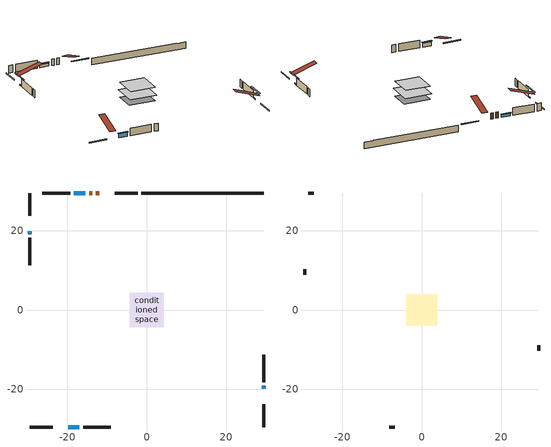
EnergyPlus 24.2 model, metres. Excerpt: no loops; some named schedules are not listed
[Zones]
conditioned space
 floor adiabatic (AdiabaticFloorConstruction): -4.33,-4.33 -4.33,4.33 4.33,4.33 4.33,-4.33 z0.54
 floor foundation (Slab1 construction): -4.32,-3.4 -4.32,3.4 4.32,3.4 4.32,-3.4 z-1.59
 wall outside (RimJoist1 construction): -2.32,29.5 -8.11,29.5 / -29.5,-29.5 -23.7,-29.5 / -29.5,29.5 -29.5,23.7 / 29.5,-29.5 29.5,-23.7 z0.54:0.84
 wall outside (AdiabaticWallConstruction 1): -12,29.5 -12.82,29.5 / -13.74,29.5 -14.55,29.5 z0.54:2.57
 wall outside (AdiabaticWallConstruction): -15.48,29.5 -18.35,29.5 z0.54:1.44; -19.81,-29.5 -16.99,-29.5 z0.54:1.86; 29.5,-19.81 29.5,-19.16 / -29.5,19.81 -29.5,19.16 z0.54:0.85
 wall outside (Wall1 construction): -19.28,29.5 -26.29,29.5 / -16.07,-29.5 -9.06,-29.5 / -29.5,18.23 -29.5,11.23 / 29.5,-18.23 29.5,-11.23 z0.54:2.98
 wall foundation (FoundationWall1 construction): -1.39,29.5,-1.59 -1.39,29.5,0.54 26.41,29.5,0.54 26.41,29.5,0.41 29.5,29.5,0.41 29.5,29.5,-1.59
 window (WindowConstruction): -15.48,29.5 -18.35,29.5 z0.54:1.44
 window (WindowConstruction 1): -19.81,-29.5 -16.99,-29.5 z0.54:1.86
 window (WindowConstruction 2): 29.5,-19.81 29.5,-19.16 z0.54:0.84
 window (WindowConstruction 3): -29.5,19.81 -29.5,19.16 z0.54:0.84
 door (Door): -12.01,29.5 -12.82,29.5 z0.54:2.57
 door (Door 1): -13.74,29.5 -14.55,29.5 z0.54:2.57
 ceiling adiabatic (AdiabaticFloorConstruction): 4.33,-4.33 4.33,4.33 -4.33,4.33 -4.33,-4.33 z0.54
attic - vented
 floor to conditioned space (Floor1 construction Reversed): -3.96,-3.96 -3.96,3.96 3.96,3.96 3.96,-3.96 z2.98
 wall outside (Wall2 construction): -27.22,29.5 -28.57,29.5 / -8.13,-29.5 -6.78,-29.5 / -29.5,10.3 -29.5,8.95 / 29.5,-10.3 29.5,-8.95 z0.54:2.98
 roof outside (Roof1 construction): -11.08,29.5,2.98 -11.08,21.78,5.55 -9.04,21.78,5.55 -9.04,29.5,2.98; -20.74,-29.5,2.98 -20.74,-21.78,5.55 -22.77,-21.78,5.55 -22.77,-29.5,2.98; -29.5,20.74,2.98 -21.78,20.74,5.55 -21.78,22.77,5.55 -29.5,22.77,2.98; 29.5,-20.74,2.98 21.78,-20.74,5.55 21.78,-22.77,5.55 29.5,-22.77,2.98
shading: -18.55,29.5 -15.28,29.5 -15.28,29.91 -18.55,29.91 z1.64; -16.79,-29.5 -20.01,-29.5 -20.01,-29.91 -16.79,-29.91 z2.06; 29.5,-16.52 29.5,-22.45 29.91,-22.45 29.91,-16.52 z3.48; -29.5,16.52 -29.5,22.45 -29.91,22.45 -29.91,16.52 z3.48
[Building]
Building 1: Terrain=Suburbs
[Site:Location]
Winnipeg Intl AP_MB: Latitude {deg}=49.91; Longitude {deg}=-97.24; Time Zone {hr}=-6; Elevation {m}=239; Keep Site Location Information=Yes
[Site:GroundTemperature:Shallow]
-2.46526, -5.11642, -5.32873, -4.07063, 0.979979, 6.00706, 10.3653, 13.1261, 13.3606, 11.1152, 6.8681, 1.99523
[Site:WaterMainsTemperature]
Calculation Method=Schedule; Temperature Schedule=mains temperature schedule
[Material] Roughness=Rough; Thermal Absorptance=0.9
Name | Thickness {m} | Conductivity {W/m-K} | Density {kg/m3} | Specific Heat {J/kg-K} | Solar Absorptance | Visible Absorptance
asphalt or fiberglass shingles | 0.00635 | 0.162714 | 1121.4 | 1465.45 | 0.84 | 0.84
ceiling loosefill ins | 0.338667 | 0.0480833 | 16.02 | 1046.75 | 0.7 | 0.7
ceiling stud and cavity | 0.1397 | 0.34494 | 65.682 | 1177.47 | 0.7 | 0.7
concrete 4.0 in. | 0.1016 | 1.803125 | 2242.8 | 837.4 | 0.7 | 0.7
concrete 8.0 in. | 0.2032 | 1.803125 | 2242.8 | 837.4 | 0.7 | 0.7
door material | 0.04445 | 0.188738 | 512.64 | 1214.23 | 0.7 | 0.7
door material 1 | 0.04445 | 0.053851 | 512.64 | 1214.23 | 0.7 | 0.7
exterior vertical ins | 0.00397835 | 0.029427 | 32.04 | 1214.23 | 0.7 | 0.7
floor covering | 0.0127 | 0.0433444 | 54.468 | 1339.84 | 0.6 | 0.6
floor rigid ins; wall rigid ins | 0.512978 | 0.029427 | 32.04 | 1214.23 | 0.7 | 0.7
floor stud and cavity | 0.1397 | 1.75129 | 37.0049 | 1207.88 | 0.7 | 0.7
furniture material conditioned space 1 | 0.1524 | 0.115458 | 640.8 | 1214.23 | 0.6 | 0.6
gypsum board | 0.0127 | 0.160291 | 801 | 837.4 | 0.6 | 0.6
gypsum board 1 | 0.0127 | 0.160291 | 801 | 837.4 | 0.7 | 0.7
osb sheathing 0.5 in. | 0.0127 | 0.115458 | 512.64 | 1214.23 | 0.7 | 0.7
osb sheathing 0.75 in. | 0.01905 | 0.115458 | 512.64 | 1214.23 | 0.7 | 0.7
rim joist stud and cavity | 0.0508 | 0.648972 | 50.32683 | 1063.81 | 0.6 | 0.6
wall stud and cavity | 0.1397 | 0.116332 | 139.0536 | 1170.24 | 0.7 | 0.7
wall stud and cavity 1 | 0.0889 | 6.9971 | 50.32683 | 1063.81 | 0.6 | 0.6
wall stud and cavity 2 | 0.0889 | 0.380278 | 52.3479 | 1209.89 | 0.7 | 0.7
wall stud and cavity 3 | 0.0889 | 0.391764 | 83.0341 | 1211.67 | 0.7 | 0.7
wood siding | 0.0254 | 0.102417 | 544.68 | 1172.36 | 0.4 | 0.4
wood siding 1 | 0.00254 | 0.102417 | 544.68 | 1172.36 | 0.4 | 0.4
wood siding 2; wood siding 3; wood siding 4 | 0.0254 | 0.102417 | 544.68 | 1172.36 | 0.7 | 0.7
[WindowMaterial:SimpleGlazingSystem]
Name | U-Factor {W/m2-K} | Solar Heat Gain Coefficient
WindowMaterial | 2.29051 | 0.57
WindowMaterial 1 | 1.67501 | 0.57
WindowMaterial 2 | 3.068959 | 0.43
[Construction]
AdiabaticFloorConstruction: floor stud and cavity, floor rigid ins, osb sheathing 0.75 in., floor covering
AdiabaticWallConstruction: wood siding 3, wall rigid ins, wall stud and cavity 2, gypsum board
AdiabaticWallConstruction 1: wood siding 4, wall rigid ins, wall stud and cavity 2, gypsum board
Door: door material
Door 1: door material 1
Floor1 construction Reversed: gypsum board, ceiling stud and cavity, ceiling loosefill ins
FoundationWall1 construction: concrete 8.0 in., gypsum board 1
furniture construction conditioned space 1: furniture material conditioned space 1
PartitionWallConstruction: gypsum board, wall stud and cavity 3, gypsum board
RimJoist1 construction: wood siding 2, rim joist stud and cavity
Roof1 construction: asphalt or fiberglass shingles
Slab1 construction: concrete 4.0 in.
Wall1 construction: wood siding, osb sheathing 0.5 in., wall stud and cavity, gypsum board
Wall2 construction: wood siding 1, wall stud and cavity 1
WindowConstruction: WindowMaterial
WindowConstruction 1: WindowMaterial 1
WindowConstruction 2; WindowConstruction 3: WindowMaterial 2
[Zone] Multiplier=1; Part of Total Floor Area=Yes
Name | Volume {m3}
attic - vented | 26.2106
conditioned space | 334.2
[Space]
Name | Zone | Volume {m3}
attic - vented 1 | attic - vented | 26.2106
conditioned space 1 | conditioned space | 334.2
[ZoneInfiltration:EffectiveLeakageArea]
infil attic - vented 1: Zone or Space=attic - vented 1; Schedule=Always On Discrete; Effective Air Leakage Area {cm2}=2092.33; Stack Coefficient=0.000348433; Wind Coefficient=1.26119e-05
[ZoneMixing]
whole house fan mix: Zone or Space=attic - vented; Schedule=Always On Continuous; Design Flow Rate Calculation Method=Flow/Zone; Design Flow Rate {m3/s}=0; Source Zone or Space=conditioned space
[SurfaceProperty:ExposedFoundationPerimeter]
Slab1: Exposed Perimeter Calculation Method=TotalExposedPerimeter; Total Exposed Perimeter {m}=30.888
[InternalMass] Zone or ZoneList=conditioned space; Space or SpaceList=conditioned space 1
Name | Construction | Surface Area {m2}
furniture mass conditioned space 1 | furniture construction conditioned space 1 | 53.4802
partition wall mass | PartitionWallConstruction | 133.7
[Lights]
interior lighting: Zone or ZoneList or Space or SpaceList=conditioned space 1; Schedule=interior lighting schedule; Design Level Calculation Method=LightingLevel; Lighting Level {W}=343.2; Return Air Fraction=0; Fraction Radiant=0.6; Fraction Visible=0.2; Fraction Replaceable=1
[People]
occupants: Zone or ZoneList or Space or SpaceList=conditioned space 1; Number of People Schedule=occupants schedule; Number of People Calculation Method=People; Number of People=3; Fraction Radiant=0.314171; Sensible Heat Fraction=0.56303; Activity Level Schedule=occupants activity schedule; Carbon Dioxide Generation Rate {m3/s-W}=0; Enable ASHRAE 55 Comfort Warnings=No; Mean Radiant Temperature Calculation Type=EnclosureAveraged
[ElectricEquipment] Zone or ZoneList or Space or SpaceList=conditioned space 1; Design Level Calculation Method=EquipmentLevel
Name | Schedule | Design Level {W} | Fraction Latent | Fraction Radiant | Fraction Lost
clothes dryer | clothes dryer schedule | 140.772 | 0.015 | 0.081 | 0.85
clothes washer | clothes washer schedule | 32.1985 | 0.03 | 0.162 | 0.7
cooking range | cooking range schedule | 215.147 | 0.08 | 0.432 | 0.2
dishwasher | dishwasher schedule | 66.8632 | 0.3 | 0.18 | 0.4
fridge | fridge schedule | 72.9452 | 0 | 0.6 | 0
mech vent house fan | mech vent house fan schedule | 0 | 0 | 0 | 1
mech vent house fan cfis | mech vent house fan cfis schedule | 0 | 0 | 0 | 0
misc plug loads | misc plug loads schedule | 494.7 | 0.045 | 0.513 | 0.1
whole house fan | Always On Discrete | 0 | 0 | 0 | 1
[OtherEquipment] Zone or ZoneList or Space or SpaceList=conditioned space 1; Design Level Calculation Method=EquipmentLevel
Name | Fuel Type | Schedule | Design Level {W} | Fraction Latent | Fraction Radiant | Fraction Lost
clothes dryer 1 | Electricity | clothes dryer schedule | 0 | 0.015 | 0.081 | 0.85
cooking range 1 | Electricity | cooking range schedule | 0 | 0.08 | 0.432 | 0.2
general water use latent | None | general water use schedule | 62.594 | 1 | 0 | 0
general water use sensible | None | general water use schedule | -61.6891 | 0 | 0.6 | 0
mech vent house fan latent load | None | Always On Discrete | 0 | 1 | 0 | 0
mech vent house fan sensible load | None | Always On Discrete | 0 | 0 | 0 | 0
water heater energy adjustment1 | Electricity | Always On Discrete | 0.01 | 0 | 0 | 1
[ZoneInfiltration:DesignFlowRate] Zone or ZoneList or Space or SpaceList=conditioned space 1; Schedule=Always On Discrete; Design Flow Rate Calculation Method=Flow/Zone; Design Flow Rate {m3/s}=0
infil flow; natural vent flow; whole house fan flow
[AvailabilityManager:Scheduled]
central ac and furnace airloop Availability Manager: Schedule=Always On Discrete
[Foundation:Kiva]
Foundation Kiva 1: Initial Indoor Air Temperature {C}=21; Wall Height Above Grade {m}=0.540014; Wall Depth Below Slab {m}=0.2032; Custom Block Material Name 1=exterior vertical ins; Custom Block Depth 1 {m}=2.13; Custom Block X Position 1 {m}=0.2159; Custom Block Z Position 1 {m}=0
[Foundation:Kiva:Settings]
Soil Conductivity {W/m-K}=0.849921; Soil Density {kg/m3}=1842.3; Soil Specific Heat {J/kg-K}=418.7; Ground Solar Absorptivity=0.9; Ground Thermal Absorptivity=0.9; Ground Surface Roughness {m}=0.03; Far-Field Width {m}=40; Deep-Ground Boundary Condition=ZeroFlux; Deep-Ground Depth {m}=40; Minimum Cell Dimension {m}=0.2; Maximum Cell Growth Coefficient=3; Simulation Timestep=Timestep
[Exterior:Lights]
exterior lighting: Schedule=exterior lighting schedule; Design Level {W}=75.6
[EnergyManagementSystem:GlobalVariable]
central_ac_and_furnace_airloop_Fan_RTF
infil_program_Qfan
infil_program_Qinf
natural_vent_program_Qnv
natural_vent_program_Qwhf
[EnergyManagementSystem:Sensor]
Name | Output:Variable or Output:Meter Index Key | Output:Variable or Output:Meter
airflow_gain | infil flow | Infiltration Sensible Heat Gain Energy
airflow_gain_1 | natural vent flow | Infiltration Sensible Heat Gain Energy
airflow_gain_2 | whole house fan flow | Infiltration Sensible Heat Gain Energy
airflow_loss | infil flow | Infiltration Sensible Heat Loss Energy
airflow_loss_1 | natural vent flow | Infiltration Sensible Heat Loss Energy
airflow_loss_2 | whole house fan flow | Infiltration Sensible Heat Loss Energy
clg_load_cond |  | Cooling:EnergyTransfer:Zone:CONDITIONED SPACE
clg_sp_s; clg_sp_s_1 | cooling setpoint | Schedule Value
clothes_dryer_exhaust_0_sch_s | clothes dryer exhaust 0 schedule | Schedule Value
cool_season | cooling season schedule | Schedule Value
htg_load_cond |  | Heating:EnergyTransfer:Zone:CONDITIONED SPACE
htg_sp_s; htg_sp_s_1 | heating setpoint | Schedule Value
ig_ee_conv | clothes dryer | Electric Equipment Convective Heating Energy
ig_ee_conv_2 | cooking range | Electric Equipment Convective Heating Energy
ig_ee_conv_4 | fridge | Electric Equipment Convective Heating Energy
ig_ee_conv_5 | misc plug loads | Electric Equipment Convective Heating Energy
ig_ee_conv_6 | whole house fan | Electric Equipment Convective Heating Energy
ig_ee_rad | clothes dryer | Electric Equipment Radiant Heating Energy
ig_ee_rad_2 | cooking range | Electric Equipment Radiant Heating Energy
ig_ee_rad_4 | fridge | Electric Equipment Radiant Heating Energy
ig_ee_rad_5 | misc plug loads | Electric Equipment Radiant Heating Energy
ig_ee_rad_6 | whole house fan | Electric Equipment Radiant Heating Energy
ig_lgt_conv | interior lighting | Lights Convective Heating Energy
ig_lgt_rad | interior lighting | Lights Radiant Heating Energy
ig_lgt_vis | interior lighting | Lights Visible Radiation Heating Energy
ig_oe_conv | clothes dryer 1 | Other Equipment Convective Heating Energy
ig_oe_conv_1 | cooking range 1 | Other Equipment Convective Heating Energy
ig_oe_conv_2 | general water use latent | Other Equipment Convective Heating Energy
ig_oe_conv_3 | general water use sensible | Other Equipment Convective Heating Energy
ig_oe_conv_4 | water heater energy adjustment1 | Other Equipment Convective Heating Energy
ig_oe_rad | clothes dryer 1 | Other Equipment Radiant Heating Energy
ig_oe_rad_1 | cooking range 1 | Other Equipment Radiant Heating Energy
ig_oe_rad_2 | general water use latent | Other Equipment Radiant Heating Energy
ig_oe_rad_3 | general water use sensible | Other Equipment Radiant Heating Energy
ig_oe_rad_4 | water heater energy adjustment1 | Other Equipment Radiant Heating Energy
ig_ppl_conv | occupants | People Convective Heating Energy
ig_ppl_rad | occupants | People Radiant Heating Energy
im_conv | furniture mass conditioned space 1 | Surface Inside Face Convection Heat Gain Energy
im_conv_1 | partition wall mass | Surface Inside Face Convection Heat Gain Energy
im_ig | furniture mass conditioned space 1 | Surface Inside Face Internal Gains Radiation Heat Gain Energy
im_ig_1 | partition wall mass | Surface Inside Face Internal Gains Radiation Heat Gain Energy
im_lgt | furniture mass conditioned space 1 | Surface Inside Face Lights Radiation Heat Gain Energy
im_lgt_1 | partition wall mass | Surface Inside Face Lights Radiation Heat Gain Energy
im_sol | furniture mass conditioned space 1 | Surface Inside Face Solar Radiation Heat Gain Energy
im_sol_1 | partition wall mass | Surface Inside Face Solar Radiation Heat Gain Energy
im_surf | furniture mass conditioned space 1 | Surface Inside Face Net Surface Thermal Radiation Heat Gain Energy
im_surf_1 | partition wall mass | Surface Inside Face Net Surface Thermal Radiation Heat Gain Energy
mv_conv | mech vent house fan | Electric Equipment Convective Heating Energy
mv_conv_1 | mech vent house fan cfis | Electric Equipment Convective Heating Energy
mv_conv_2 | mech vent house fan latent load | Other Equipment Convective Heating Energy
mv_conv_3 | mech vent house fan sensible load | Other Equipment Convective Heating Energy
mv_rad | mech vent house fan | Electric Equipment Radiant Heating Energy
mv_rad_1 | mech vent house fan cfis | Electric Equipment Radiant Heating Energy
mv_rad_2 | mech vent house fan latent load | Other Equipment Radiant Heating Energy
mv_rad_3 | mech vent house fan sensible load | Other Equipment Radiant Heating Energy
natural_vent_s | natural vent schedule | Schedule Value
out_pb_s |  | Site Outdoor Air Barometric Pressure
out_wt_s |  | Site Outdoor Air Humidity Ratio
site_vw_s |  | Site Wind Speed
ss_back_out | Window1 | Surface Window Shortwave from Zone Back Out Window Heat Transfer Rate
ss_back_out_1 | Window4 | Surface Window Shortwave from Zone Back Out Window Heat Transfer Rate
ss_back_out_2 | Window6 | Surface Window Shortwave from Zone Back Out Window Heat Transfer Rate
ss_back_out_3 | Window8 | Surface Window Shortwave from Zone Back Out Window Heat Transfer Rate
ss_conv | Door1 | Surface Inside Face Convection Heat Gain Energy
ss_conv_1 | Door2 | Surface Inside Face Convection Heat Gain Energy
ss_conv_2 | Window1 | Surface Inside Face Convection Heat Gain Energy
ss_conv_3 | Window4 | Surface Inside Face Convection Heat Gain Energy
ss_conv_4 | Window6 | Surface Inside Face Convection Heat Gain Energy
ss_conv_5 | Window8 | Surface Inside Face Convection Heat Gain Energy
ss_ig | Door1 | Surface Inside Face Internal Gains Radiation Heat Gain Energy
ss_ig_1 | Door2 | Surface Inside Face Internal Gains Radiation Heat Gain Energy
ss_ig_2 | Window1 | Surface Inside Face Internal Gains Radiation Heat Gain Energy
ss_ig_3 | Window4 | Surface Inside Face Internal Gains Radiation Heat Gain Energy
ss_ig_4 | Window6 | Surface Inside Face Internal Gains Radiation Heat Gain Energy
ss_ig_5 | Window8 | Surface Inside Face Internal Gains Radiation Heat Gain Energy
ss_lgt | Door1 | Surface Inside Face Lights Radiation Heat Gain Energy
ss_lgt_1 | Door2 | Surface Inside Face Lights Radiation Heat Gain Energy
ss_sol | Door1 | Surface Inside Face Solar Radiation Heat Gain Energy
ss_sol_1 | Door2 | Surface Inside Face Solar Radiation Heat Gain Energy
ss_surf | Door1 | Surface Inside Face Net Surface Thermal Radiation Heat Gain Energy
ss_surf_1 | Door2 | Surface Inside Face Net Surface Thermal Radiation Heat Gain Energy
ss_surf_2 | Window1 | Surface Inside Face Net Surface Thermal Radiation Heat Gain Energy
ss_surf_3 | Window4 | Surface Inside Face Net Surface Thermal Radiation Heat Gain Energy
ss_surf_4 | Window6 | Surface Inside Face Net Surface Thermal Radiation Heat Gain Energy
ss_surf_5 | Window8 | Surface Inside Face Net Surface Thermal Radiation Heat Gain Energy
ss_trans_in | Window1 | Surface Window Transmitted Solar Radiation Rate
ss_trans_in_1 | Window4 | Surface Window Transmitted Solar Radiation Rate
ss_trans_in_2 | Window6 | Surface Window Transmitted Solar Radiation Rate
ss_trans_in_3 | Window8 | Surface Window Transmitted Solar Radiation Rate
ss_trans_out | Window1 | Surface Inside Face Initial Transmitted Diffuse Transmitted Out Window Solar Radiation Rate
ss_trans_out_1 | Window4 | Surface Inside Face Initial Transmitted Diffuse Transmitted Out Window Solar Radiation Rate
ss_trans_out_2 | Window6 | Surface Inside Face Initial Transmitted Diffuse Transmitted Out Window Solar Radiation Rate
ss_trans_out_3 | Window8 | Surface Inside Face Initial Transmitted Diffuse Transmitted Out Window Solar Radiation Rate
s_conv | Floor1 | Surface Inside Face Convection Heat Gain Energy
s_conv_1 | FoundationWall1 | Surface Inside Face Convection Heat Gain Energy
s_conv_10 | Wall1:180 | Surface Inside Face Convection Heat Gain Energy
s_conv_11 | Wall1:270 | Surface Inside Face Convection Heat Gain Energy
s_conv_12 | Wall1:90 | Surface Inside Face Convection Heat Gain Energy
s_conv_2 | inferred conditioned ceiling | Surface Inside Face Convection Heat Gain Energy
s_conv_3 | inferred conditioned floor | Surface Inside Face Convection Heat Gain Energy
s_conv_4 | RimJoist1:0 | Surface Inside Face Convection Heat Gain Energy
s_conv_5 | RimJoist1:180 | Surface Inside Face Convection Heat Gain Energy
s_conv_6 | RimJoist1:270 | Surface Inside Face Convection Heat Gain Energy
s_conv_7 | RimJoist1:90 | Surface Inside Face Convection Heat Gain Energy
s_conv_8 | Slab1 | Surface Inside Face Convection Heat Gain Energy
s_conv_9 | Wall1:0 | Surface Inside Face Convection Heat Gain Energy
s_ig | Floor1 | Surface Inside Face Internal Gains Radiation Heat Gain Energy
s_ig_1 | FoundationWall1 | Surface Inside Face Internal Gains Radiation Heat Gain Energy
s_ig_10 | Wall1:180 | Surface Inside Face Internal Gains Radiation Heat Gain Energy
s_ig_11 | Wall1:270 | Surface Inside Face Internal Gains Radiation Heat Gain Energy
s_ig_12 | Wall1:90 | Surface Inside Face Internal Gains Radiation Heat Gain Energy
s_ig_2 | inferred conditioned ceiling | Surface Inside Face Internal Gains Radiation Heat Gain Energy
s_ig_3 | inferred conditioned floor | Surface Inside Face Internal Gains Radiation Heat Gain Energy
s_ig_4 | RimJoist1:0 | Surface Inside Face Internal Gains Radiation Heat Gain Energy
s_ig_5 | RimJoist1:180 | Surface Inside Face Internal Gains Radiation Heat Gain Energy
s_ig_6 | RimJoist1:270 | Surface Inside Face Internal Gains Radiation Heat Gain Energy
s_ig_7 | RimJoist1:90 | Surface Inside Face Internal Gains Radiation Heat Gain Energy
s_ig_8 | Slab1 | Surface Inside Face Internal Gains Radiation Heat Gain Energy
s_ig_9 | Wall1:0 | Surface Inside Face Internal Gains Radiation Heat Gain Energy
s_lgt | Floor1 | Surface Inside Face Lights Radiation Heat Gain Energy
s_lgt_1 | FoundationWall1 | Surface Inside Face Lights Radiation Heat Gain Energy
s_lgt_10 | Wall1:180 | Surface Inside Face Lights Radiation Heat Gain Energy
s_lgt_11 | Wall1:270 | Surface Inside Face Lights Radiation Heat Gain Energy
s_lgt_12 | Wall1:90 | Surface Inside Face Lights Radiation Heat Gain Energy
s_lgt_2 | inferred conditioned ceiling | Surface Inside Face Lights Radiation Heat Gain Energy
s_lgt_3 | inferred conditioned floor | Surface Inside Face Lights Radiation Heat Gain Energy
s_lgt_4 | RimJoist1:0 | Surface Inside Face Lights Radiation Heat Gain Energy
s_lgt_5 | RimJoist1:180 | Surface Inside Face Lights Radiation Heat Gain Energy
s_lgt_6 | RimJoist1:270 | Surface Inside Face Lights Radiation Heat Gain Energy
s_lgt_7 | RimJoist1:90 | Surface Inside Face Lights Radiation Heat Gain Energy
s_lgt_8 | Slab1 | Surface Inside Face Lights Radiation Heat Gain Energy
s_lgt_9 | Wall1:0 | Surface Inside Face Lights Radiation Heat Gain Energy
s_sol | Floor1 | Surface Inside Face Solar Radiation Heat Gain Energy
s_sol_1 | FoundationWall1 | Surface Inside Face Solar Radiation Heat Gain Energy
s_sol_10 | Wall1:180 | Surface Inside Face Solar Radiation Heat Gain Energy
s_sol_11 | Wall1:270 | Surface Inside Face Solar Radiation Heat Gain Energy
s_sol_12 | Wall1:90 | Surface Inside Face Solar Radiation Heat Gain Energy
s_sol_2 | inferred conditioned ceiling | Surface Inside Face Solar Radiation Heat Gain Energy
s_sol_3 | inferred conditioned floor | Surface Inside Face Solar Radiation Heat Gain Energy
s_sol_4 | RimJoist1:0 | Surface Inside Face Solar Radiation Heat Gain Energy
s_sol_5 | RimJoist1:180 | Surface Inside Face Solar Radiation Heat Gain Energy
s_sol_6 | RimJoist1:270 | Surface Inside Face Solar Radiation Heat Gain Energy
s_sol_7 | RimJoist1:90 | Surface Inside Face Solar Radiation Heat Gain Energy
s_sol_8 | Slab1 | Surface Inside Face Solar Radiation Heat Gain Energy
s_sol_9 | Wall1:0 | Surface Inside Face Solar Radiation Heat Gain Energy
s_surf | Floor1 | Surface Inside Face Net Surface Thermal Radiation Heat Gain Energy
s_surf_1 | FoundationWall1 | Surface Inside Face Net Surface Thermal Radiation Heat Gain Energy
s_surf_10 | Wall1:180 | Surface Inside Face Net Surface Thermal Radiation Heat Gain Energy
s_surf_11 | Wall1:270 | Surface Inside Face Net Surface Thermal Radiation Heat Gain Energy
s_surf_12 | Wall1:90 | Surface Inside Face Net Surface Thermal Radiation Heat Gain Energy
s_surf_2 | inferred conditioned ceiling | Surface Inside Face Net Surface Thermal Radiation Heat Gain Energy
s_surf_3 | inferred conditioned floor | Surface Inside Face Net Surface Thermal Radiation Heat Gain Energy
s_surf_4 | RimJoist1:0 | Surface Inside Face Net Surface Thermal Radiation Heat Gain Energy
s_surf_5 | RimJoist1:180 | Surface Inside Face Net Surface Thermal Radiation Heat Gain Energy
s_surf_6 | RimJoist1:270 | Surface Inside Face Net Surface Thermal Radiation Heat Gain Energy
s_surf_7 | RimJoist1:90 | Surface Inside Face Net Surface Thermal Radiation Heat Gain Energy
s_surf_8 | Slab1 | Surface Inside Face Net Surface Thermal Radiation Heat Gain Energy
s_surf_9 | Wall1:0 | Surface Inside Face Net Surface Thermal Radiation Heat Gain Energy
[EnergyManagementSystem:Actuator]
Name | Actuated Component Unique | Actuated Component Type | Actuated Component Control Type
fridge_schedule_act | fridge schedule | Schedule:Constant | Schedule Value
infil_flow_act | infil flow | Zone Infiltration | Air Exchange Flow Rate
mech_vent_house_fan_cfis_act | mech vent house fan cfis | ElectricEquipment | Electricity Rate
mech_vent_house_fan_latent_load_act | mech vent house fan latent load | OtherEquipment | Power Level
mech_vent_house_fan_sensible_load_act | mech vent house fan sensible load | OtherEquipment | Power Level
natural_vent_flow_act | natural vent flow | Zone Infiltration | Air Exchange Flow Rate
water_heater_ec_adj_act | water heater energy adjustment1 | OtherEquipment | Power Level
whole_house_fan_act | whole house fan | ElectricEquipment | Electricity Rate
whole_house_fan_flow_act | whole house fan flow | Zone Infiltration | Air Exchange Flow Rate
whole_house_fan_mix_act | whole house fan mix | ZoneMixing | Air Exchange Flow Rate
[EnergyManagementSystem:Program]
central_ac_and_furnace_supply_fan_disaggregate_program: Set central_ac_and_furnace_supply_fan_clg = 0; If central_ac_and_furnace_clg_coil_s > 0; Set central_ac_and_furnace_supply_fan_clg = central_ac_and_furnace_supply_fan_s; EndIf
central_ac_and_furnace_supply_fan_disaggregate_program_1: Set central_ac_and_furnace_supply_fan_primary_htg = 0; If central_ac_and_furnace_htg_coil_s > 0; Set central_ac_and_furnace_supply_fan_primary_htg = central_ac_and_furnace_supply_fan_s_1; EndIf
